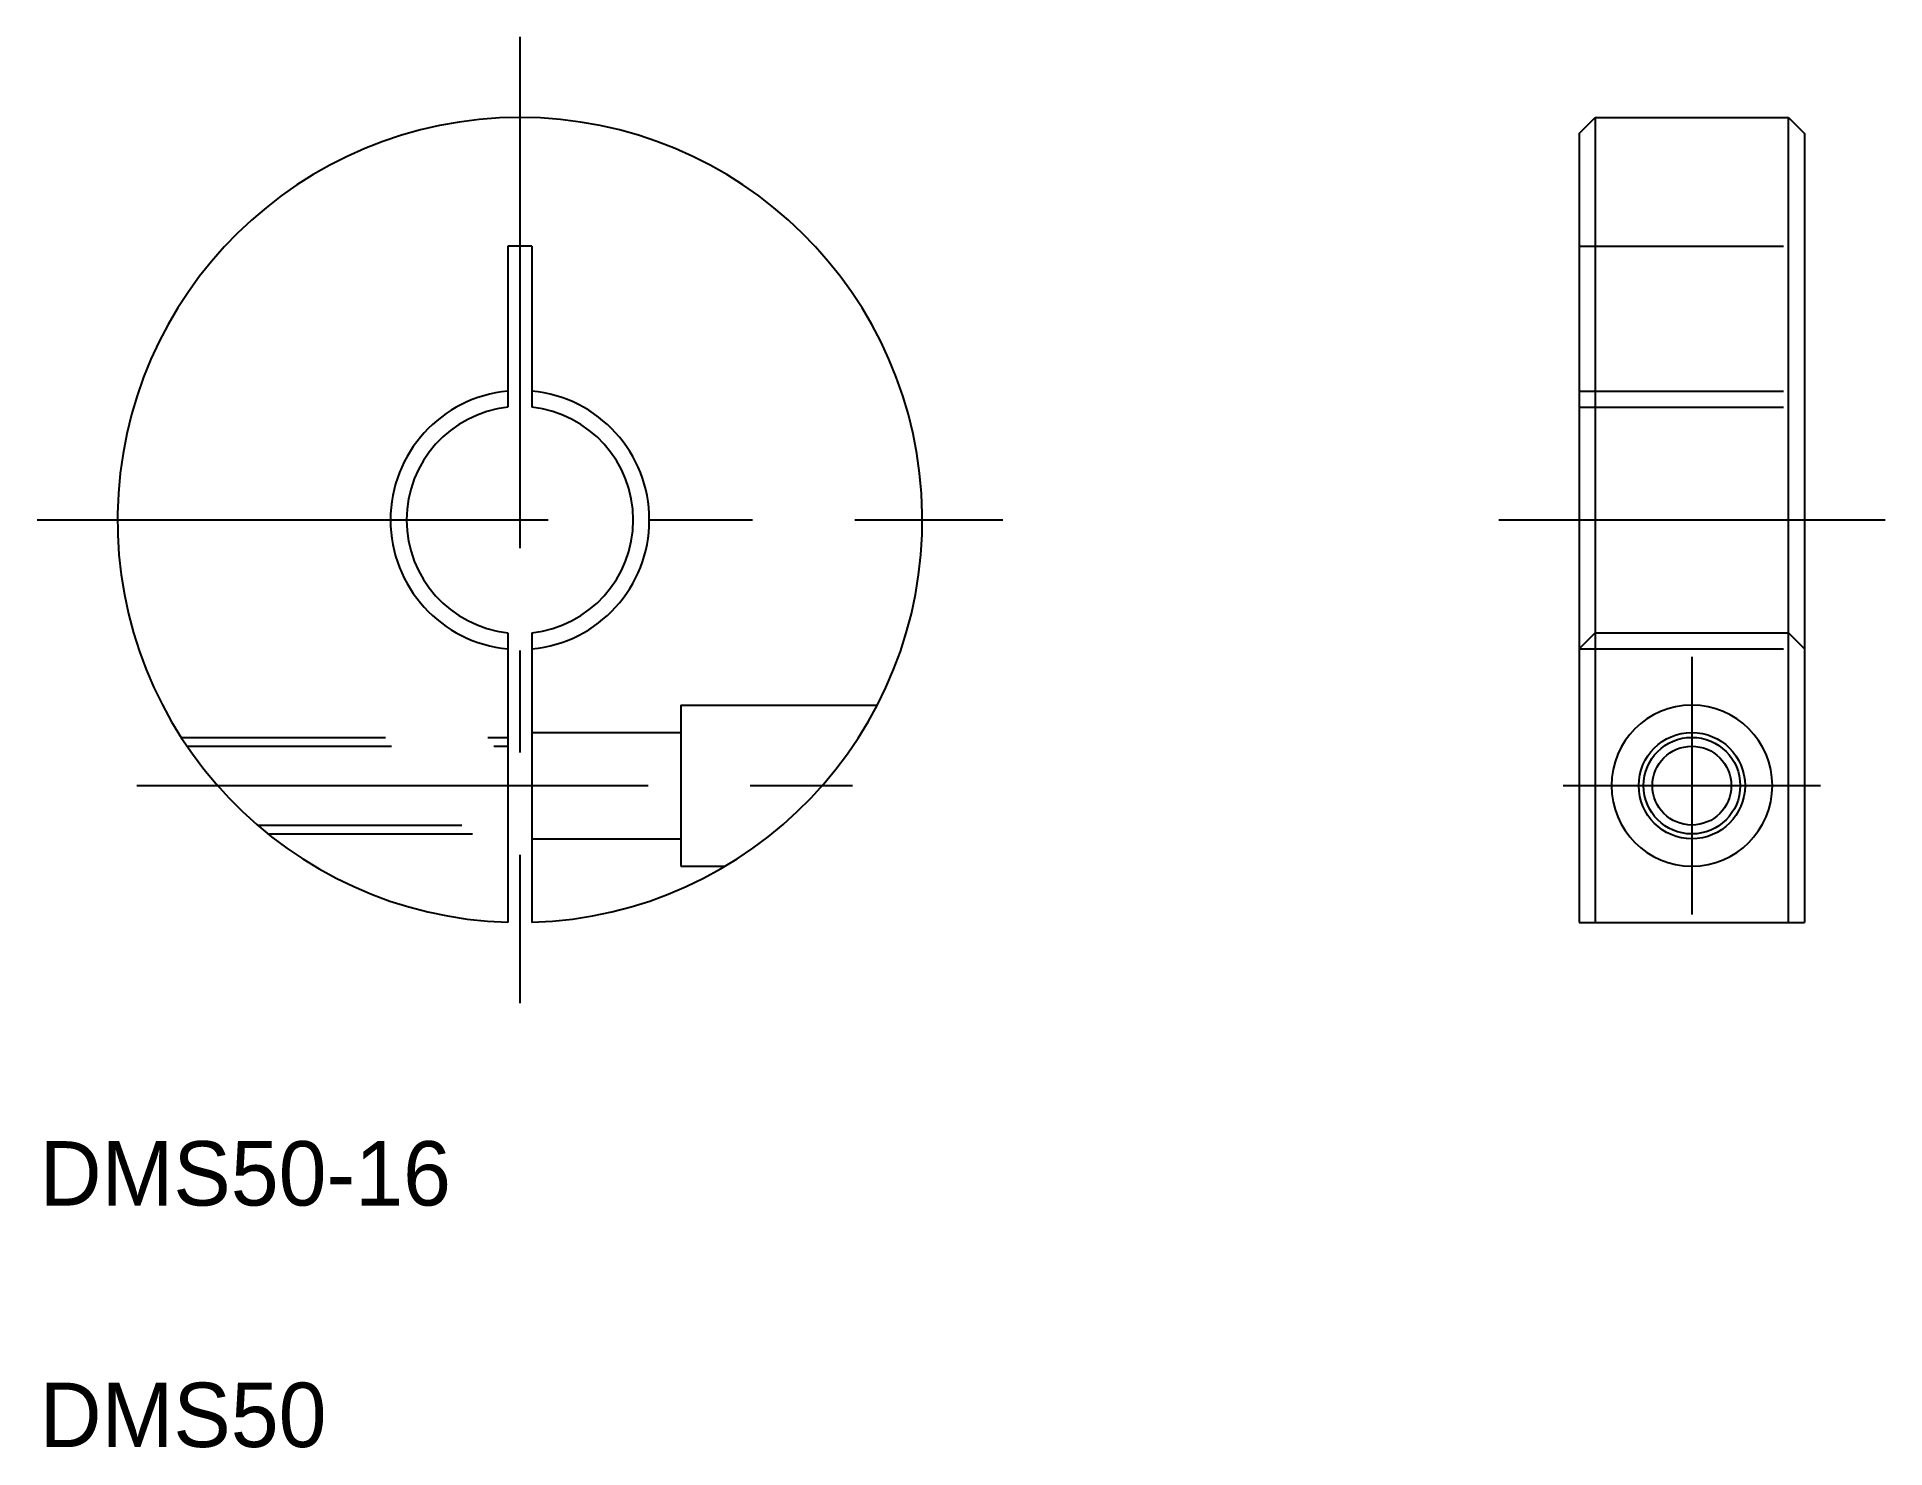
# Model space of a CAD drawing. Extents: x 53 to 167, y 54 to 141.
import ezdxf

# ---------------------------------------------------------------- set-up
doc = ezdxf.new("R2010")
doc.units = 0
doc.linetypes.add('CENTER', pattern=[50.8, 31.75, -6.35, 6.35, -6.35])
doc.linetypes.add('DASHED', pattern=[19.05, 12.7, -6.35])
doc.layers.get('0').update_dxf_attribs({"linetype": 'CONTINUOUS'})
doc.layers.add('CENTER', color=1, linetype='CENTER')

msp = doc.modelspace()

# ---------------------------------------------------------------- linework, layer by layer
at = {"color": 7, "linetype": 'CONTINUOUS'}
for p, q in [((148.43, 135.26), (149.43, 136.26)), ((149.43, 136.26), (161.43, 136.26)), ((149.43, 136.26), (149.43, 86.26)), ((161.43, 136.26), (162.43, 135.26)), ((161.43, 86.26), (161.43, 136.26)), ((148.43, 135.26), (148.43, 86.26)), ((162.43, 135.26), (162.43, 86.26)), ((81.87, 128.26), (81.87, 118.26)), ((83.37, 128.26), (81.87, 128.26)), ((83.37, 128.26), (83.37, 118.26)), ((162.43, 111.26), (162.43, 111.26)), ((81.87, 104.26), (81.87, 86.27)), ((83.37, 104.26), (83.37, 86.27)), ((148.43, 86.26), (162.43, 86.26))]:
    msp.add_line(p, q, dxfattribs=at)
at = {"color": 3, "linetype": 'DASHED'}
for p, q in [((148.43, 128.26), (162.43, 128.26)), ((148.43, 119.26), (162.43, 119.26)), ((148.43, 118.26), (162.43, 118.26)), ((149.43, 104.26), (148.43, 103.26)), ((149.43, 104.26), (161.43, 104.26)), ((161.43, 104.26), (162.43, 103.26)), ((148.43, 103.26), (162.43, 103.26)), ((92.62, 99.76), (92.62, 89.76)), ((92.62, 99.76), (104.81, 99.76)), ((61.57, 97.76), (81.87, 97.76)), ((83.37, 98.06), (92.62, 98.06)), ((61.94, 97.21), (81.87, 97.21)), ((66.31, 92.31), (81.87, 92.31)), ((66.97, 91.76), (81.87, 91.76)), ((83.37, 91.46), (92.62, 91.46)), ((92.62, 89.76), (95.37, 89.76))]:
    msp.add_line(p, q, dxfattribs=at)
at = {"color": 7, "linetype": 'CONTINUOUS'}
for radius in [3.3, 2.45]:
    msp.add_circle((155.43, 94.76), radius, dxfattribs=at)
at = {"color": 3, "linetype": 'CONTINUOUS'}
msp.add_circle((155.43, 94.76), 3, dxfattribs=at)
at = {"color": 7, "linetype": 'CONTINUOUS'}
for centre, radius, start, end in [((82.62, 111.26), 25, 271.7191, 268.2809), ((82.62, 111.26), 7.04, 96.1155, 263.8845), ((82.62, 111.26), 7.04, 276.1155, 83.8845), ((155.43, 94.76), 5, 0, 180), ((155.43, 94.76), 5, 180, 0)]:
    msp.add_arc(centre, radius, start, end, dxfattribs=at)
at = {"color": 3, "linetype": 'CONTINUOUS'}
for start, end in [(95.3558, 264.6442), (275.3558, 84.6442)]:
    msp.add_arc((82.62, 111.26), 8.04, start, end, dxfattribs=at)
at = {"layer": 'CENTER', "color": 1, "linetype": 'CENTER'}
for p, q in [((82.62, 141.26), (82.62, 81.26)), ((52.62, 111.26), (112.62, 111.26)), ((143.43, 111.26), (167.43, 111.26)), ((155.43, 102.76), (155.43, 86.76)), ((58.83, 94.76), (106.4, 94.76)), ((147.43, 94.76), (163.43, 94.76))]:
    msp.add_line(p, q, dxfattribs=at)

# ---------------------------------------------------------------- texts
at = {"color": 7, "linetype": 'CONTINUOUS'}
for s, p in [('DMS50-16', (52.77, 68.68)), ('DMS50', (52.77, 53.68))]:
    msp.add_text(s, height=4, dxfattribs=at).set_placement(p)

doc.saveas('drawing.dxf')
